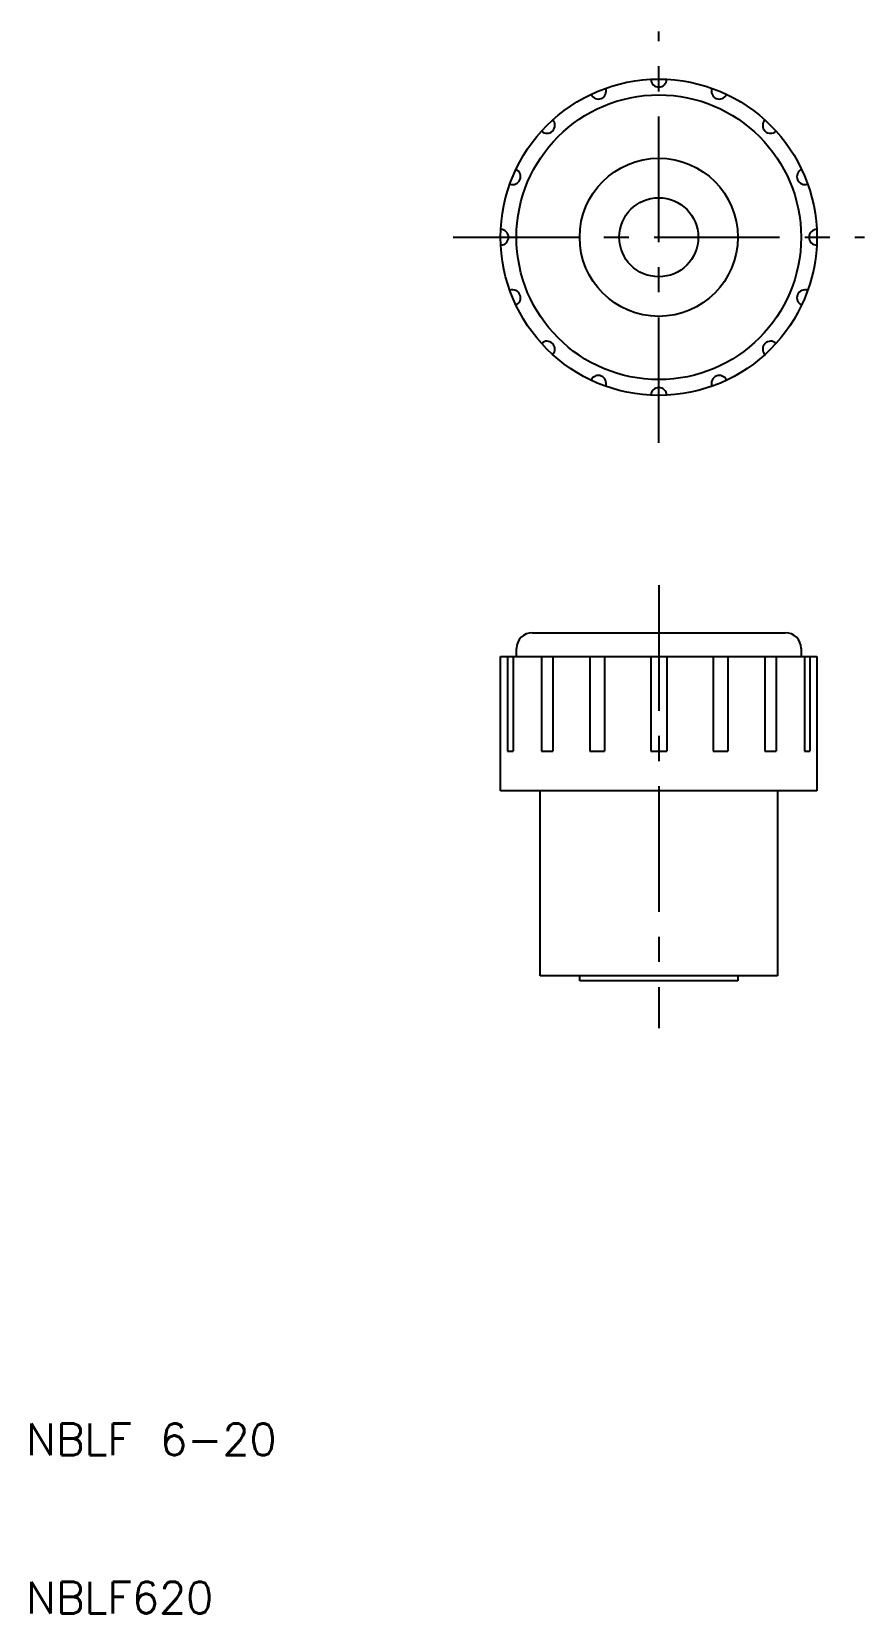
# Model space of a CAD drawing. Extents: x 10 to 63, y 10 to 110.
import ezdxf

# ---------------------------------------------------------------- set-up
doc = ezdxf.new("R2010")
doc.units = 0
doc.header["$LTSCALE"] = 0.25
doc.linetypes.add('CENTER', pattern=[50.8, 31.75, -6.35, 6.35, -6.35])
doc.layers.get('0').update_dxf_attribs({"linetype": 'CONTINUOUS'})
doc.layers.add('CENTER', color=1, linetype='CENTER')
doc.styles.get("Standard").update_dxf_attribs({"font": 'TXT.shx'})

msp = doc.modelspace()

# ---------------------------------------------------------------- linework, layer by layer
for p, q in [((42, 72), (58, 72)), ((41, 70.5), (41, 71)), ((59, 71), (59, 70.5)), ((40, 62), (40, 70.5)), ((40, 70.5), (41, 70.5)), ((40.443863, 70.5), (40.443863, 64.5)), ((40.785777, 70.5), (40.785777, 64.5)), ((41, 70.5), (59, 70.5)), ((42.584328, 70.5), (42.584328, 64.5)), ((43.291214, 70.5), (43.291214, 64.5)), ((45.637464, 70.5), (45.637464, 64.5)), ((46.557681, 70.5), (46.557681, 64.5)), ((49.500156, 70.5), (49.500156, 64.5)), ((50.499844, 70.5), (50.499844, 64.5)), ((53.442319, 70.5), (53.442319, 64.5)), ((54.362536, 70.5), (54.362536, 64.5)), ((56.708786, 70.5), (56.708786, 64.5)), ((57.415672, 70.5), (57.415672, 64.5)), ((59, 70.5), (60, 70.5)), ((59.214223, 70.5), (59.214223, 64.5)), ((59.556137, 70.5), (59.556137, 64.5)), ((60, 70.5), (60, 62)), ((40.443863, 64.5), (40.785777, 64.5)), ((42.584328, 64.5), (43.291214, 64.5)), ((45.637464, 64.5), (46.557681, 64.5)), ((49.500156, 64.5), (50.499844, 64.5)), ((53.442319, 64.5), (54.362536, 64.5)), ((56.708786, 64.5), (57.415672, 64.5)), ((59.214223, 64.5), (59.556137, 64.5)), ((42.5, 62), (40, 62)), ((42.5, 50.3), (42.5, 62)), ((57.5, 62), (42.5, 62)), ((57.5, 62), (57.5, 50.3)), ((60, 62), (57.5, 62)), ((45, 50.3), (42.5, 50.3)), ((55, 50.3), (45, 50.3)), ((45, 50), (45, 50.3)), ((55, 50), (45, 50)), ((55, 50.3), (55, 50)), ((57.5, 50.3), (55, 50.3))]:
    msp.add_line(p, q)
for radius in [10, 9, 5, 2.5]:
    msp.add_circle((50, 97), radius)
for centre, radius, start, end in [((46.173166, 106.238795), 0.5, 203.932544, 21.067456), ((50, 107), 0.5, 181.432544, 358.567456), ((53.826834, 106.238795), 0.5, 158.932544, 336.067456), ((42.928932, 104.071068), 0.5, 226.432544, 43.567456), ((57.071068, 104.071068), 0.5, 136.432544, 313.567456), ((40.761205, 100.826834), 0.5, 248.932544, 66.067456), ((59.238795, 100.826834), 0.5, 113.932544, 291.067456), ((40, 97), 0.5, 271.432544, 88.567456), ((60, 97), 0.5, 91.432544, 268.567456), ((40.761205, 93.173166), 0.5, 293.932544, 111.067456), ((59.238795, 93.173166), 0.5, 68.932544, 246.067456), ((42.928932, 89.928932), 0.5, 316.432544, 133.567456), ((57.071068, 89.928932), 0.5, 46.432544, 223.567456), ((46.173166, 87.761205), 0.5, 338.932544, 156.067456), ((53.826834, 87.761205), 0.5, 23.932544, 201.067456), ((50, 87), 0.5, 1.432544, 178.567456), ((42, 71), 1, 90, 180), ((58, 71), 1, 0, 90)]:
    msp.add_arc(centre, radius, start, end)
at = {"layer": 'CENTER', "color": 1, "linetype": 'CENTER'}
for p, q in [((50, 84), (50, 110)), ((37, 97), (63, 97)), ((50, 75), (50, 47))]:
    msp.add_line(p, q, dxfattribs=at)

# ---------------------------------------------------------------- texts
for s, p in [('NBLF 6-20', (10, 20)), ('NBLF620', (10, 10))]:
    msp.add_text(s, height=2).set_placement(p)

doc.saveas('drawing.dxf')
